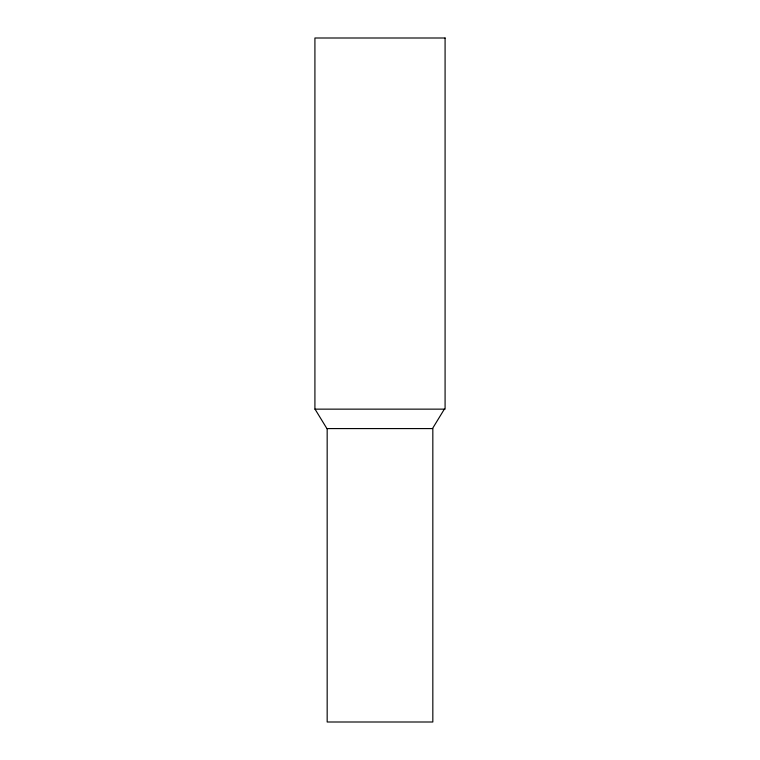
<?xml version="1.0" encoding="UTF-8"?>
<svg xmlns="http://www.w3.org/2000/svg" width="760" height="760" viewBox="0 0 760 760"><rect width="100%" height="100%" fill="white"/><g stroke="black" fill="none" stroke-linecap="round" stroke-linejoin="round"><path stroke-width="1.14" d="M432.487 428.583L444.353 409.146M315.029 409.146L326.904 428.583L432.829 428.583L432.829 722L327.17 722L327.17 428.583M445.084 38L314.916 38L314.916 409.146L445.084 409.146L445.084 38"/></g></svg>
